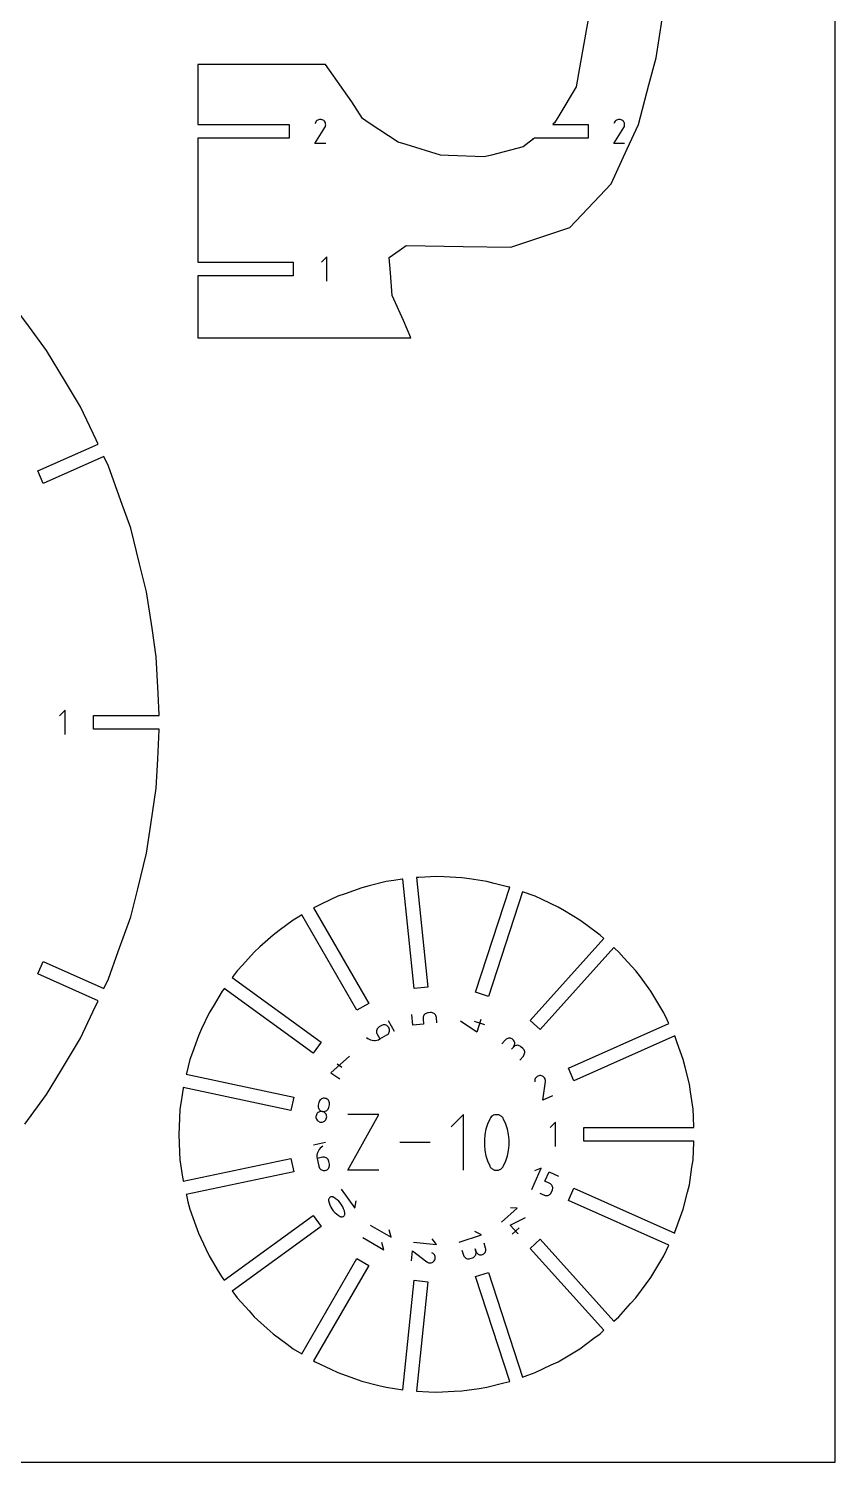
# Model space of a CAD drawing. Extents: x 0 to 800, y 0 to 1200.
# Drawn here: x 666.8 to 800, y 0 to 236.8 of the extents above; entities that cross this region are included whole.
import ezdxf

# ---------------------------------------------------------------- set-up
doc = ezdxf.new("R2010")
doc.units = 0
doc.header["$MEASUREMENT"] = 0
for name, color, linetype in [('annotation', 7, 'Continuous'), ('boundary', 7, 'Continuous'), ('frame', 7, 'Continuous')]:
    doc.layers.add(name, color=color, linetype=linetype)

msp = doc.modelspace()

# ---------------------------------------------------------------- linework, layer by layer
at = {"layer": 'annotation', "color": 1}
for p, q in [((714.17, 221.39), (714.05, 221.17)), ((714.05, 217.83), (715.69, 220.48)), ((714.26, 221.52), (714.17, 221.39)), ((714.37, 221.63), (714.26, 221.52)), ((714.5, 221.72), (714.37, 221.63)), ((714.63, 221.78), (714.5, 221.72)), ((714.78, 221.82), (714.63, 221.78)), ((714.93, 221.83), (714.78, 221.82)), ((715.08, 221.82), (714.93, 221.83)), ((715.24, 221.78), (715.08, 221.82)), ((715.38, 221.72), (715.24, 221.78)), ((715.51, 221.62), (715.38, 221.72)), ((715.38, 221.72), (715.38, 221.72)), ((715.62, 221.51), (715.51, 221.62)), ((715.71, 221.39), (715.62, 221.51)), ((715.69, 220.48), (715.7, 220.49)), ((715.69, 220.48), (715.69, 220.48)), ((715.69, 220.48), (715.69, 220.48)), ((715.69, 220.48), (715.69, 220.48)), ((715.69, 220.48), (715.69, 220.48)), ((715.7, 220.5), (715.77, 220.65)), ((715.7, 220.49), (715.7, 220.5)), ((715.7, 220.5), (715.7, 220.5)), ((715.7, 220.5), (715.7, 220.5)), ((715.7, 220.49), (715.7, 220.49)), ((715.7, 220.49), (715.7, 220.49)), ((715.7, 220.49), (715.7, 220.49)), ((715.77, 221.25), (715.71, 221.39)), ((715.81, 221.1), (715.77, 221.25)), ((715.77, 220.65), (715.81, 220.8)), ((715.82, 220.95), (715.81, 221.1)), ((715.81, 220.8), (715.82, 220.95)), ((763.54, 221.39), (763.43, 221.17)), ((763.43, 217.83), (765.07, 220.48)), ((763.64, 221.52), (763.54, 221.39)), ((763.75, 221.63), (763.64, 221.52)), ((763.87, 221.72), (763.75, 221.63)), ((764.01, 221.78), (763.87, 221.72)), ((764.16, 221.82), (764.01, 221.78)), ((764.31, 221.83), (764.16, 221.82)), ((764.46, 221.82), (764.31, 221.83)), ((764.61, 221.78), (764.46, 221.82)), ((764.76, 221.72), (764.61, 221.78)), ((764.89, 221.62), (764.76, 221.72)), ((764.76, 221.72), (764.76, 221.72)), ((765, 221.51), (764.89, 221.62)), ((765.09, 221.39), (765, 221.51)), ((765.07, 220.48), (765.07, 220.49)), ((765.07, 220.49), (765.08, 220.49)), ((765.07, 220.48), (765.07, 220.48)), ((765.07, 220.48), (765.07, 220.48)), ((765.07, 220.48), (765.07, 220.48)), ((765.07, 220.48), (765.07, 220.48)), ((765.08, 220.5), (765.15, 220.65)), ((765.08, 220.49), (765.08, 220.5)), ((765.08, 220.5), (765.08, 220.5)), ((765.08, 220.5), (765.08, 220.5)), ((765.08, 220.49), (765.08, 220.49)), ((765.08, 220.49), (765.08, 220.49)), ((765.15, 221.25), (765.09, 221.39)), ((765.19, 221.1), (765.15, 221.25)), ((765.15, 220.65), (765.19, 220.8)), ((765.2, 220.95), (765.19, 221.1)), ((765.19, 220.8), (765.2, 220.95)), ((715.82, 217.83), (714.05, 217.83)), ((765.2, 217.83), (763.43, 217.83)), ((716.03, 199.11), (715.14, 198.22)), ((716.03, 195.11), (716.03, 199.11)), ((672.77, 124.22), (671.88, 123.33)), ((672.77, 120.22), (672.77, 124.22)), ((730.22, 72.19), (730.04, 73.96)), ((731.92, 73.58), (731.9, 73.42)), ((731.9, 73.42), (731.9, 73.26)), ((731.97, 73.72), (731.92, 73.58)), ((732.05, 73.85), (731.97, 73.72)), ((732.14, 73.97), (732.05, 73.85)), ((732.26, 74.07), (732.14, 73.97)), ((732.39, 74.15), (732.26, 74.07)), ((732.53, 74.21), (732.39, 74.15)), ((732.69, 74.24), (732.53, 74.21)), ((733.13, 74.29), (732.69, 74.24)), ((732.69, 74.24), (732.69, 74.24)), ((733.29, 74.29), (733.13, 74.29)), ((733.45, 74.26), (733.29, 74.29)), ((733.59, 74.21), (733.45, 74.26)), ((733.72, 74.14), (733.59, 74.21)), ((733.84, 74.04), (733.72, 74.14)), ((733.94, 73.93), (733.84, 74.04)), ((734.02, 73.8), (733.94, 73.93)), ((734.08, 73.65), (734.02, 73.8)), ((734.11, 73.5), (734.08, 73.65)), ((734.2, 72.61), (734.11, 73.5)), ((734.11, 73.5), (734.11, 73.5)), ((724.23, 71.3), (724.21, 71.15)), ((724.21, 71.15), (724.22, 71)), ((724.26, 71.45), (724.23, 71.3)), ((724.33, 71.58), (724.26, 71.45)), ((724.41, 71.71), (724.33, 71.58)), ((724.52, 71.82), (724.41, 71.71)), ((724.65, 71.91), (724.52, 71.82)), ((725.04, 72.13), (724.65, 71.91)), ((724.65, 71.91), (724.65, 71.91)), ((725.18, 72.2), (725.04, 72.13)), ((725.33, 72.24), (725.18, 72.2)), ((725.49, 72.25), (725.33, 72.24)), ((725.64, 72.24), (725.49, 72.25)), ((725.79, 72.2), (725.64, 72.24)), ((725.92, 72.14), (725.79, 72.2)), ((726.05, 72.05), (725.92, 72.14)), ((726.16, 71.94), (726.05, 72.05)), ((726.25, 71.81), (726.16, 71.94)), ((727.19, 71.19), (726.19, 72.93)), ((726.32, 71.66), (726.25, 71.81)), ((726.25, 71.81), (726.25, 71.81)), ((726.25, 70.93), (726.32, 71.06)), ((726.36, 71.51), (726.32, 71.66)), ((726.32, 71.06), (726.36, 71.21)), ((726.37, 71.36), (726.36, 71.51)), ((726.36, 71.21), (726.37, 71.36)), ((731.99, 72.38), (730.22, 72.19)), ((731.9, 73.26), (731.99, 72.38)), ((740.78, 71.04), (738.1, 72.85)), ((742.11, 72.25), (740.42, 72.8)), ((741.47, 73.16), (740.78, 71.04)), ((722.57, 70.2), (722.57, 70.2)), ((722.57, 70.2), (722.78, 70.02)), ((722.78, 70.02), (723, 69.89)), ((723, 69.89), (723.25, 69.78)), ((723.25, 69.78), (723.5, 69.72)), ((723.5, 69.72), (723.76, 69.68)), ((723.76, 69.68), (724.02, 69.69)), ((724.02, 69.69), (724.28, 69.73)), ((724.22, 71), (724.26, 70.85)), ((724.26, 70.85), (724.33, 70.7)), ((724.28, 69.73), (724.53, 69.81)), ((724.33, 70.7), (724.78, 69.93)), ((724.53, 69.81), (724.78, 69.93)), ((724.78, 69.93), (725.93, 70.6)), ((725.93, 70.6), (726.06, 70.69)), ((725.93, 70.6), (725.93, 70.6)), ((726.06, 70.69), (726.17, 70.8)), ((726.17, 70.8), (726.25, 70.93)), ((745.5, 69.78), (744.9, 69.12)), ((745.61, 69.89), (745.5, 69.78)), ((745.75, 69.97), (745.61, 69.89)), ((745.89, 70.03), (745.75, 69.97)), ((746.04, 70.06), (745.89, 70.03)), ((746.19, 70.07), (746.04, 70.06)), ((746.34, 70.05), (746.19, 70.07)), ((746.48, 70.01), (746.34, 70.05)), ((746.62, 69.94), (746.48, 70.01)), ((746.75, 69.84), (746.62, 69.94)), ((746.86, 69.72), (746.75, 69.84)), ((746.75, 69.84), (746.75, 69.84)), ((746.82, 68.59), (746.91, 68.72)), ((746.93, 68.7), (746.82, 68.59)), ((746.94, 69.59), (746.86, 69.72)), ((746.91, 68.72), (746.98, 68.85)), ((747.07, 68.78), (746.93, 68.7)), ((747, 69.45), (746.94, 69.59)), ((746.98, 68.85), (747.03, 69)), ((747.04, 69.3), (747, 69.45)), ((747.03, 69), (747.04, 69.15)), ((747.04, 69.15), (747.04, 69.3)), ((747.21, 68.84), (747.07, 68.78)), ((747.36, 68.87), (747.21, 68.84)), ((747.51, 68.88), (747.36, 68.87)), ((747.66, 68.86), (747.51, 68.88)), ((747.8, 68.82), (747.66, 68.86)), ((747.94, 68.75), (747.8, 68.82)), ((748.07, 68.65), (747.94, 68.75)), ((719.76, 67.08), (716.69, 64.36)), ((746.82, 68.59), (746.52, 68.26)), ((746.52, 68.26), (746.82, 68.59)), ((746.82, 68.59), (746.82, 68.59)), ((747.87, 66.44), (748.47, 67.1)), ((748.4, 68.36), (748.07, 68.65)), ((748.07, 68.65), (748.07, 68.65)), ((748.51, 68.24), (748.4, 68.36)), ((748.47, 67.1), (748.56, 67.23)), ((748.47, 67.1), (748.47, 67.1)), ((748.59, 68.11), (748.51, 68.24)), ((748.56, 67.23), (748.63, 67.37)), ((748.65, 67.97), (748.59, 68.11)), ((748.63, 67.37), (748.68, 67.52)), ((748.69, 67.82), (748.65, 67.97)), ((748.68, 67.52), (748.69, 67.67)), ((748.69, 67.67), (748.69, 67.82)), ((716.69, 64.36), (718.13, 63.32)), ((717.74, 65.81), (718.46, 65.28)), ((750.35, 63.09), (750.34, 62.84)), ((750.39, 63.25), (750.35, 63.09)), ((750.44, 63.4), (750.39, 63.25)), ((750.52, 63.53), (750.44, 63.4)), ((750.62, 63.64), (750.52, 63.53)), ((750.74, 63.74), (750.62, 63.64)), ((750.87, 63.81), (750.74, 63.74)), ((751.02, 63.86), (750.87, 63.81)), ((751.17, 63.89), (751.02, 63.86)), ((751.33, 63.89), (751.17, 63.89)), ((751.49, 63.86), (751.33, 63.89)), ((751.33, 63.89), (751.33, 63.89)), ((751.63, 63.8), (751.49, 63.86)), ((751.76, 63.72), (751.63, 63.8)), ((751.69, 59.8), (752.12, 62.88)), ((751.88, 63.62), (751.76, 63.72)), ((751.97, 63.5), (751.88, 63.62)), ((752.05, 63.37), (751.97, 63.5)), ((752.1, 63.22), (752.05, 63.37)), ((752.12, 63.07), (752.1, 63.22)), ((752.12, 62.91), (752.12, 63.07)), ((752.12, 62.9), (752.12, 62.91)), ((752.12, 62.91), (752.12, 62.91)), ((752.12, 62.89), (752.12, 62.9)), ((752.12, 62.9), (752.12, 62.9)), ((752.12, 62.9), (752.12, 62.9)), ((752.12, 62.88), (752.12, 62.89)), ((752.12, 62.89), (752.12, 62.89)), ((752.12, 62.89), (752.12, 62.89)), ((752.12, 62.89), (752.12, 62.89)), ((752.12, 62.88), (752.12, 62.88)), ((752.12, 62.88), (752.12, 62.88)), ((714.69, 59.44), (714.6, 59)), ((714.74, 59.59), (714.69, 59.44)), ((714.81, 59.73), (714.74, 59.59)), ((714.9, 59.85), (714.81, 59.73)), ((715.02, 59.95), (714.9, 59.85)), ((715.14, 60.03), (715.02, 59.95)), ((715.28, 60.09), (715.14, 60.03)), ((715.43, 60.13), (715.28, 60.09)), ((715.59, 60.14), (715.43, 60.13)), ((715.75, 60.12), (715.59, 60.14)), ((715.9, 60.07), (715.75, 60.12)), ((715.75, 60.12), (715.75, 60.12)), ((716.04, 60), (715.9, 60.07)), ((716.16, 59.91), (716.04, 60)), ((716.26, 59.8), (716.16, 59.91)), ((716.34, 59.67), (716.26, 59.8)), ((716.41, 59.53), (716.34, 59.67)), ((716.44, 59.38), (716.41, 59.53)), ((716.43, 59.07), (716.45, 59.23)), ((716.45, 59.23), (716.44, 59.38)), ((753.31, 60.52), (751.69, 59.8)), ((714.23, 57.26), (714.21, 57.11)), ((714.21, 57.11), (714.22, 56.95)), ((714.22, 56.95), (714.26, 56.8)), ((714.28, 57.42), (714.23, 57.26)), ((714.23, 57.26), (714.23, 57.26)), ((714.35, 57.56), (714.28, 57.42)), ((714.44, 57.68), (714.35, 57.56)), ((714.55, 57.78), (714.44, 57.68)), ((714.68, 57.86), (714.55, 57.78)), ((714.6, 59), (714.58, 58.84)), ((714.58, 58.84), (714.59, 58.69)), ((714.59, 58.69), (714.63, 58.54)), ((714.6, 59), (714.6, 59)), ((714.63, 58.54), (714.69, 58.4)), ((714.82, 57.92), (714.68, 57.86)), ((714.69, 58.4), (714.77, 58.27)), ((714.77, 58.27), (714.87, 58.16)), ((714.97, 57.96), (714.82, 57.92)), ((714.87, 58.16), (714.99, 58.07)), ((715.13, 57.97), (714.97, 57.96)), ((714.99, 58.07), (715.13, 58)), ((715.13, 58), (715.28, 57.95)), ((715.28, 57.95), (715.13, 57.97)), ((715.28, 57.95), (715.28, 57.95)), ((715.28, 57.95), (715.44, 57.93)), ((715.44, 57.9), (715.28, 57.95)), ((715.28, 57.95), (715.28, 57.95)), ((715.44, 57.93), (715.6, 57.94)), ((715.58, 57.83), (715.44, 57.9)), ((715.7, 57.74), (715.58, 57.83)), ((715.6, 57.94), (715.75, 57.98)), ((715.8, 57.63), (715.7, 57.74)), ((715.75, 57.98), (715.89, 58.04)), ((715.88, 57.5), (715.8, 57.63)), ((715.94, 57.36), (715.88, 57.5)), ((715.89, 58.04), (716.02, 58.12)), ((715.92, 56.74), (715.97, 56.89)), ((715.98, 57.21), (715.94, 57.36)), ((715.97, 56.89), (715.99, 57.05)), ((715.97, 56.89), (715.97, 56.89)), ((715.99, 57.05), (715.98, 57.21)), ((716.02, 58.12), (716.13, 58.22)), ((716.13, 58.22), (716.22, 58.34)), ((716.22, 58.34), (716.29, 58.48)), ((716.29, 58.48), (716.34, 58.63)), ((716.34, 58.63), (716.43, 59.07)), ((716.43, 59.07), (716.43, 59.07)), ((719.5, 48.24), (724.61, 57.44)), ((724.61, 57.44), (719.5, 57.44)), ((738.58, 57.44), (736.53, 55.39)), ((738.58, 48.24), (738.58, 57.44)), ((743.03, 56.91), (742.91, 56.71)), ((743.18, 57.07), (743.03, 56.91)), ((743.35, 57.21), (743.18, 57.07)), ((743.54, 57.32), (743.35, 57.21)), ((743.75, 57.39), (743.54, 57.32)), ((743.96, 57.42), (743.75, 57.39)), ((744.18, 57.42), (743.96, 57.42)), ((744.4, 57.38), (744.18, 57.42)), ((744.62, 57.3), (744.4, 57.38)), ((744.7, 57.25), (744.62, 57.3)), ((744.62, 57.3), (744.62, 57.3)), ((744.78, 57.2), (744.7, 57.25)), ((744.86, 57.15), (744.78, 57.2)), ((744.93, 57.09), (744.86, 57.15)), ((745, 57.02), (744.93, 57.09)), ((745.06, 56.95), (745, 57.02)), ((745.11, 56.87), (745.06, 56.95)), ((745.16, 56.79), (745.11, 56.87)), ((714.26, 56.8), (714.32, 56.66)), ((714.32, 56.66), (714.4, 56.54)), ((714.4, 56.54), (714.5, 56.42)), ((714.5, 56.42), (714.62, 56.33)), ((714.62, 56.33), (714.76, 56.26)), ((714.76, 56.26), (714.92, 56.21)), ((714.92, 56.21), (714.92, 56.21)), ((714.92, 56.21), (715.07, 56.19)), ((715.07, 56.19), (715.23, 56.2)), ((715.23, 56.2), (715.38, 56.24)), ((715.38, 56.24), (715.52, 56.3)), ((715.52, 56.3), (715.65, 56.38)), ((715.65, 56.38), (715.76, 56.48)), ((715.76, 56.48), (715.85, 56.6)), ((715.85, 56.6), (715.92, 56.74)), ((742.29, 55.03), (742.12, 54.15)), ((742.56, 55.88), (742.29, 55.03)), ((742.91, 56.71), (742.56, 55.88)), ((742.91, 56.71), (742.91, 56.71)), ((745.21, 56.71), (745.16, 56.79)), ((745.56, 55.88), (745.21, 56.71)), ((745.21, 56.71), (745.21, 56.71)), ((745.83, 55.02), (745.56, 55.88)), ((746.01, 54.15), (745.83, 55.02)), ((753.8, 56.17), (752.91, 55.28)), ((753.8, 52.17), (753.8, 56.17)), ((715.79, 52.83), (713.83, 52.41)), ((715.35, 52.22), (715.12, 52.08)), ((715.35, 52.22), (715.35, 52.22)), ((733.09, 52.84), (728.06, 52.84)), ((742.12, 54.15), (742.03, 53.27)), ((742.03, 53.27), (742.03, 52.39)), ((742.03, 52.39), (742.12, 51.51)), ((746.1, 53.27), (746.01, 54.15)), ((746.01, 51.5), (746.1, 52.39)), ((746.1, 52.39), (746.1, 53.27)), ((714.42, 51), (714.38, 50.74)), ((714.38, 50.74), (714.38, 50.47)), ((714.38, 50.47), (714.42, 50.21)), ((714.5, 51.25), (714.42, 51)), ((715.28, 50.39), (714.42, 50.21)), ((714.42, 50.21), (714.69, 48.9)), ((714.61, 51.48), (714.5, 51.25)), ((714.75, 51.7), (714.61, 51.48)), ((714.92, 51.9), (714.75, 51.7)), ((715.12, 52.08), (714.92, 51.9)), ((715.44, 50.41), (715.28, 50.39)), ((715.6, 50.4), (715.44, 50.41)), ((715.75, 50.37), (715.6, 50.4)), ((715.89, 50.3), (715.75, 50.37)), ((716.01, 50.22), (715.89, 50.3)), ((716.13, 50.12), (716.01, 50.22)), ((716.22, 50), (716.13, 50.12)), ((716.29, 49.86), (716.22, 50)), ((716.34, 49.71), (716.29, 49.86)), ((742.12, 51.51), (742.29, 50.64)), ((742.29, 50.64), (742.56, 49.78)), ((742.56, 49.78), (742.91, 48.95)), ((745.21, 48.95), (745.56, 49.78)), ((745.56, 49.78), (745.83, 50.63)), ((745.83, 50.63), (746.01, 51.5)), ((714.69, 48.9), (714.69, 48.9)), ((714.69, 48.9), (714.74, 48.75)), ((714.74, 48.75), (714.81, 48.61)), ((714.81, 48.61), (714.9, 48.49)), ((714.9, 48.49), (715.02, 48.38)), ((715.02, 48.38), (715.14, 48.3)), ((715.14, 48.3), (715.28, 48.24)), ((715.28, 48.24), (715.43, 48.21)), ((715.43, 48.21), (715.59, 48.2)), ((715.59, 48.2), (715.75, 48.22)), ((715.75, 48.22), (715.9, 48.26)), ((715.75, 48.22), (715.75, 48.22)), ((715.9, 48.26), (716.04, 48.33)), ((716.04, 48.33), (716.16, 48.43)), ((716.16, 48.43), (716.26, 48.54)), ((716.26, 48.54), (716.34, 48.67)), ((716.43, 49.27), (716.34, 49.71)), ((716.34, 49.71), (716.34, 49.71)), ((716.34, 48.67), (716.4, 48.81)), ((716.4, 48.81), (716.44, 48.96)), ((716.45, 49.11), (716.43, 49.27)), ((716.44, 48.96), (716.45, 49.11)), ((724.61, 48.24), (719.5, 48.24)), ((742.91, 48.95), (742.91, 48.95)), ((742.91, 48.95), (742.95, 48.87)), ((742.95, 48.87), (743.01, 48.79)), ((743.01, 48.79), (743.06, 48.71)), ((743.06, 48.71), (743.12, 48.64)), ((743.12, 48.64), (743.19, 48.57)), ((743.19, 48.57), (743.26, 48.51)), ((743.26, 48.51), (743.34, 48.46)), ((743.34, 48.46), (743.42, 48.4)), ((743.42, 48.4), (743.51, 48.36)), ((743.51, 48.36), (743.51, 48.36)), ((743.51, 48.36), (743.72, 48.28)), ((743.72, 48.28), (743.94, 48.24)), ((743.94, 48.24), (744.16, 48.24)), ((744.16, 48.24), (744.37, 48.27)), ((744.37, 48.27), (744.58, 48.35)), ((744.58, 48.35), (744.77, 48.45)), ((744.77, 48.45), (744.94, 48.59)), ((744.94, 48.59), (745.09, 48.76)), ((745.09, 48.76), (745.21, 48.95)), ((745.21, 48.95), (745.21, 48.95)), ((749.86, 45.06), (751.42, 48.57)), ((751.42, 48.57), (750.3, 48.14)), ((752.04, 46.42), (752.74, 47.98)), ((752.74, 47.98), (754.3, 47.29)), ((718.38, 45.11), (720.64, 41.99)), ((752.82, 46.07), (752.04, 46.42)), ((752.96, 46), (752.82, 46.07)), ((753.07, 45.91), (752.96, 46)), ((753.17, 45.79), (753.07, 45.91)), ((753.24, 45.67), (753.17, 45.79)), ((753.3, 45.53), (753.24, 45.67)), ((753.26, 44.95), (753.3, 45.1)), ((753.32, 45.39), (753.3, 45.53)), ((753.3, 45.1), (753.33, 45.24)), ((753.33, 45.24), (753.32, 45.39)), ((716.31, 43.42), (716.3, 43.33)), ((716.3, 43.33), (716.31, 43.23)), ((716.34, 43.51), (716.31, 43.42)), ((716.31, 43.23), (716.31, 43.23)), ((716.31, 43.23), (716.4, 42.87)), ((716.38, 43.59), (716.34, 43.51)), ((716.43, 43.67), (716.38, 43.59)), ((716.4, 42.87), (716.52, 42.51)), ((716.49, 43.73), (716.43, 43.67)), ((716.57, 43.79), (716.49, 43.73)), ((716.65, 43.83), (716.57, 43.79)), ((716.74, 43.85), (716.65, 43.83)), ((716.78, 43.86), (716.74, 43.85)), ((716.74, 43.85), (716.74, 43.85)), ((716.82, 43.86), (716.78, 43.86)), ((716.86, 43.86), (716.82, 43.86)), ((716.9, 43.86), (716.86, 43.86)), ((716.94, 43.85), (716.9, 43.86)), ((716.98, 43.84), (716.94, 43.85)), ((717.02, 43.83), (716.98, 43.84)), ((717.06, 43.82), (717.02, 43.83)), ((717.09, 43.8), (717.06, 43.82)), ((717.41, 43.6), (717.09, 43.8)), ((717.09, 43.8), (717.09, 43.8)), ((717.71, 43.38), (717.41, 43.6)), ((717.99, 43.13), (717.71, 43.38)), ((718.23, 42.85), (717.99, 43.13)), ((718.45, 42.55), (718.23, 42.85)), ((720.64, 41.99), (720.83, 43.19)), ((751.18, 44.48), (751.96, 44.13)), ((751.96, 44.13), (751.96, 44.13)), ((751.96, 44.13), (752.1, 44.08)), ((752.1, 44.08), (752.25, 44.06)), ((752.25, 44.06), (752.4, 44.06)), ((752.4, 44.06), (752.54, 44.09)), ((752.54, 44.09), (752.68, 44.14)), ((752.68, 44.14), (752.8, 44.22)), ((752.8, 44.22), (752.91, 44.31)), ((752.91, 44.31), (753.01, 44.43)), ((753.01, 44.43), (753.08, 44.56)), ((753.08, 44.56), (753.26, 44.95)), ((753.26, 44.95), (753.26, 44.95)), ((716.52, 42.51), (716.67, 42.17)), ((716.67, 42.17), (716.86, 41.85)), ((716.86, 41.85), (717.07, 41.55)), ((717.07, 41.55), (717.32, 41.28)), ((717.32, 41.28), (717.6, 41.03)), ((717.6, 41.03), (717.9, 40.8)), ((717.9, 40.8), (718.22, 40.61)), ((718.22, 40.61), (718.22, 40.61)), ((718.22, 40.61), (718.26, 40.59)), ((718.26, 40.59), (718.29, 40.58)), ((718.29, 40.58), (718.33, 40.56)), ((718.33, 40.56), (718.37, 40.55)), ((718.37, 40.55), (718.41, 40.55)), ((718.41, 40.55), (718.45, 40.55)), ((718.64, 42.23), (718.45, 42.55)), ((718.45, 40.55), (718.49, 40.55)), ((718.49, 40.55), (718.53, 40.55)), ((718.53, 40.55), (718.56, 40.55)), ((718.56, 40.55), (718.66, 40.58)), ((718.56, 40.55), (718.56, 40.55)), ((718.79, 41.89), (718.64, 42.23)), ((718.66, 40.58), (718.74, 40.62)), ((718.74, 40.62), (718.82, 40.67)), ((718.91, 41.54), (718.79, 41.89)), ((718.82, 40.67), (718.88, 40.74)), ((718.88, 40.74), (718.93, 40.81)), ((719, 41.17), (718.91, 41.54)), ((718.93, 40.81), (718.97, 40.9)), ((718.97, 40.9), (719, 40.98)), ((719.01, 41.08), (719, 41.17)), ((719, 41.17), (719, 41.17)), ((719, 40.98), (719.01, 41.08)), ((744.87, 39.65), (747.45, 41.97)), ((746.31, 39.2), (748.83, 40.43)), ((747.45, 41.97), (746.36, 42.03)), ((723.16, 39.18), (726.63, 37.18)), ((726.63, 37.18), (726.3, 38.39)), ((741.54, 37.58), (740.46, 38.12)), ((747.6, 37.76), (746.31, 39.2)), ((746.64, 37.68), (747.79, 38.71)), ((721.97, 37.11), (725.43, 35.11)), ((725.43, 35.11), (725.11, 36.32)), ((730.33, 36.39), (734.15, 35.99)), ((734.15, 35.99), (733.39, 36.93)), ((737.89, 36.39), (741.54, 37.58)), ((742.24, 35.39), (741.98, 36.2)), ((730, 33.26), (730.18, 34.96)), ((730.18, 34.96), (732.54, 33.12)), ((733.56, 34.49), (733.36, 34.62)), ((733.53, 33.09), (733.65, 33.18)), ((733.68, 34.39), (733.56, 34.49)), ((733.65, 33.18), (733.75, 33.29)), ((733.77, 34.27), (733.68, 34.39)), ((733.75, 33.29), (733.83, 33.43)), ((733.75, 33.29), (733.75, 33.29)), ((733.84, 34.14), (733.77, 34.27)), ((733.83, 33.43), (733.88, 33.57)), ((733.89, 34), (733.84, 34.14)), ((733.88, 33.57), (733.91, 33.71)), ((733.91, 33.86), (733.89, 34)), ((733.91, 33.71), (733.91, 33.86)), ((738.33, 35.02), (738.59, 34.21)), ((738.59, 34.21), (738.59, 34.21)), ((738.59, 34.21), (738.66, 34.07)), ((738.66, 34.07), (738.74, 33.94)), ((738.74, 33.94), (738.84, 33.83)), ((738.84, 33.83), (738.96, 33.75)), ((738.96, 33.75), (739.08, 33.68)), ((739.08, 33.68), (739.22, 33.64)), ((739.22, 33.64), (739.37, 33.62)), ((739.37, 33.62), (739.52, 33.63)), ((739.52, 33.63), (739.67, 33.66)), ((739.67, 33.66), (740.07, 33.79)), ((740.07, 33.79), (740.22, 33.85)), ((740.07, 33.79), (740.07, 33.79)), ((740.22, 33.85), (740.34, 33.93)), ((740.34, 33.93), (740.45, 34.04)), ((740.45, 34.04), (740.53, 34.15)), ((740.62, 34.87), (740.49, 35.27)), ((740.49, 35.27), (740.62, 34.87)), ((740.53, 34.15), (740.6, 34.28)), ((740.6, 34.28), (740.64, 34.42)), ((740.66, 34.72), (740.62, 34.87)), ((740.62, 34.87), (740.62, 34.87)), ((740.62, 34.87), (740.68, 34.72)), ((740.64, 34.42), (740.66, 34.57)), ((740.66, 34.57), (740.66, 34.72)), ((740.68, 34.72), (740.76, 34.6)), ((740.76, 34.6), (740.87, 34.49)), ((740.87, 34.49), (740.98, 34.41)), ((740.98, 34.41), (741.11, 34.34)), ((741.11, 34.34), (741.25, 34.3)), ((741.25, 34.3), (741.4, 34.28)), ((741.4, 34.28), (741.55, 34.28)), ((741.55, 34.28), (741.7, 34.32)), ((741.7, 34.32), (741.84, 34.38)), ((741.7, 34.32), (741.7, 34.32)), ((741.84, 34.38), (741.96, 34.46)), ((741.96, 34.46), (742.07, 34.56)), ((742.07, 34.56), (742.16, 34.68)), ((742.16, 34.68), (742.22, 34.81)), ((742.22, 34.81), (742.27, 34.95)), ((742.28, 35.24), (742.24, 35.39)), ((742.27, 34.95), (742.28, 35.09)), ((742.28, 35.09), (742.28, 35.24)), ((732.54, 33.12), (732.54, 33.12)), ((732.54, 33.12), (732.54, 33.12)), ((732.54, 33.12), (732.54, 33.12)), ((732.54, 33.12), (732.54, 33.12)), ((732.54, 33.12), (732.55, 33.12)), ((732.55, 33.12), (732.55, 33.12)), ((732.55, 33.12), (732.55, 33.11)), ((732.55, 33.11), (732.55, 33.11)), ((732.55, 33.11), (732.56, 33.11)), ((732.56, 33.11), (732.56, 33.11)), ((732.56, 33.11), (732.56, 33.11)), ((732.56, 33.11), (732.69, 33.03)), ((732.69, 33.03), (732.83, 32.98)), ((732.83, 32.98), (732.98, 32.95)), ((732.98, 32.95), (733.12, 32.95)), ((733.12, 32.95), (733.27, 32.97)), ((733.27, 32.97), (733.4, 33.02)), ((733.4, 33.02), (733.53, 33.09))]:
    msp.add_line(p, q, dxfattribs=at)
at = {"layer": 'boundary', "color": 5}
for p, q in [((770.39, 231.99), (771.88, 241.63)), ((759.71, 241.44), (757.73, 230.33)), ((703.07, 230.91), (694.7, 230.91)), ((694.7, 230.91), (694.7, 221.9)), ((705.63, 230.91), (703.07, 230.91)), ((708.27, 230.91), (705.63, 230.91)), ((715.8, 230.91), (708.27, 230.91)), ((720.14, 224.73), (715.8, 230.91)), ((757.73, 230.33), (757.17, 227.18)), ((769.21, 227.52), (770.39, 231.99)), ((767.47, 220.98), (769.21, 227.52)), ((757.17, 227.18), (754.32, 222.42)), ((721.89, 221.95), (720.14, 224.73)), ((694.7, 221.9), (694.7, 220.96)), ((694.7, 220.96), (709.81, 220.96)), ((709.81, 220.96), (709.81, 218.71)), ((722.99, 221.22), (721.89, 221.95)), ((727.79, 218.06), (722.99, 221.22)), ((753.38, 221.08), (753.36, 220.96)), ((753.36, 220.96), (759.19, 220.96)), ((753.62, 221.27), (753.38, 221.08)), ((754.32, 222.42), (753.62, 221.27)), ((759.19, 220.96), (759.19, 218.71)), ((765.62, 216.96), (767.47, 220.98)), ((709.81, 218.71), (694.7, 218.71)), ((694.7, 218.71), (694.7, 215.86)), ((729.09, 217.66), (727.79, 218.06)), ((749.42, 218.07), (748.43, 217.31)), ((750.1, 218.58), (749.42, 218.07)), ((750.1, 218.71), (750.09, 218.71)), ((750.09, 218.71), (750.1, 218.58)), ((750.26, 218.71), (750.1, 218.58)), ((750.1, 218.58), (750.1, 218.71)), ((759.19, 218.71), (750.26, 218.71)), ((694.7, 215.86), (694.7, 209.81)), ((734.8, 215.91), (729.09, 217.66)), ((736.13, 215.85), (734.8, 215.91)), ((741.98, 215.62), (736.13, 215.85)), ((743.19, 215.94), (741.98, 215.62)), ((748.43, 217.31), (743.19, 215.94)), ((762.96, 211.19), (765.62, 216.96)), ((760.13, 208.18), (762.96, 211.19)), ((694.7, 209.81), (694.7, 200.8)), ((756.17, 203.97), (760.13, 208.18)), ((752.02, 202.58), (756.17, 203.97)), ((746.42, 200.7), (752.02, 202.58)), ((694.7, 200.8), (694.7, 198.23)), ((726.3, 198.99), (727.97, 200.17)), ((726.5, 196.5), (726.3, 198.99)), ((727.97, 200.17), (729.14, 200.99)), ((729.14, 200.99), (738.55, 200.83)), ((738.55, 200.83), (746.42, 200.7)), ((694.7, 198.23), (710.46, 198.23)), ((710.46, 198.23), (710.46, 195.98)), ((710.46, 195.98), (694.7, 195.98)), ((694.7, 195.98), (694.7, 191.78)), ((726.8, 192.75), (726.5, 196.5)), ((666.88, 187.52), (663.26, 192.4)), ((728.69, 188.63), (726.8, 192.75)), ((694.7, 191.78), (694.7, 185.74)), ((669.73, 183.68), (666.88, 187.52)), ((729.88, 185.74), (728.69, 188.63)), ((694.7, 185.74), (707.82, 185.74)), ((707.82, 185.74), (712.56, 185.74)), ((712.56, 185.74), (715.3, 185.74)), ((715.3, 185.74), (729.88, 185.74)), ((672.85, 178.47), (669.73, 183.68)), ((675.31, 174.37), (672.85, 178.47)), ((677.91, 168.88), (675.31, 174.37)), ((668.26, 163.75), (678.23, 168.19)), ((678.18, 168.3), (677.91, 168.88)), ((678.23, 168.19), (678.18, 168.3)), ((679.19, 166.15), (669.18, 161.69)), ((679.95, 164.55), (679.19, 166.15)), ((669.18, 161.69), (668.26, 163.75)), ((682, 158.84), (679.95, 164.55)), ((683.61, 154.33), (682, 158.84)), ((685.08, 148.44), (683.61, 154.33)), ((686.25, 143.8), (685.08, 148.44)), ((687.14, 137.79), (686.25, 143.8)), ((687.84, 133.06), (687.14, 137.79)), ((688.14, 127), (687.84, 133.06)), ((688.31, 123.47), (688.14, 127)), ((677.45, 121.09), (677.45, 123.34)), ((677.45, 123.34), (688.32, 123.34)), ((688.32, 123.34), (688.31, 123.47)), ((688.32, 121.09), (677.45, 121.09)), ((688.08, 116.15), (688.31, 120.97)), ((688.31, 120.97), (688.32, 121.09)), ((687.84, 111.37), (688.08, 116.15)), ((686.95, 105.37), (687.84, 111.37)), ((686.25, 100.63), (686.95, 105.37)), ((684.77, 94.74), (686.25, 100.63)), ((683.61, 90.1), (684.77, 94.74)), ((721.77, 94.91), (719.02, 93.93)), ((722.99, 95.22), (721.77, 94.91)), ((725.82, 95.93), (722.99, 95.22)), ((727.07, 96.12), (725.82, 95.93)), ((728.44, 96.32), (727.07, 96.12)), ((728.57, 96.34), (728.44, 96.32)), ((730.46, 78.27), (728.57, 96.34)), ((730.93, 96.59), (730.8, 96.58)), ((730.8, 96.58), (732.7, 78.5)), ((731.22, 96.6), (730.93, 96.59)), ((734.13, 96.75), (731.22, 96.6)), ((735.39, 96.69), (734.13, 96.75)), ((738.3, 96.54), (735.39, 96.69)), ((739.55, 96.36), (738.3, 96.54)), ((742.44, 95.93), (739.55, 96.36)), ((740.58, 77.67), (746.21, 94.98)), ((743.66, 95.62), (742.44, 95.93)), ((746.09, 95.02), (743.66, 95.62)), ((746.21, 94.98), (746.09, 95.02)), ((717.83, 93.51), (715.2, 92.26)), ((719.02, 93.93), (717.83, 93.51)), ((748.34, 94.25), (742.72, 76.97)), ((750.42, 93.51), (748.34, 94.25)), ((751.57, 92.97), (750.42, 93.51)), ((754.2, 91.72), (751.57, 92.97)), ((681.56, 84.39), (683.61, 90.1)), ((711.56, 90.22), (710.47, 89.57)), ((711.9, 90.43), (711.56, 90.22)), ((720.98, 74.69), (711.9, 90.43)), ((713.93, 91.65), (713.83, 91.58)), ((713.83, 91.58), (722.93, 75.81)), ((714.06, 91.72), (713.93, 91.65)), ((715.2, 92.26), (714.06, 91.72)), ((755.28, 91.07), (754.2, 91.72)), ((757.79, 89.57), (755.28, 91.07)), ((708.13, 87.84), (707.12, 87.08)), ((710.47, 89.57), (708.13, 87.84)), ((758.8, 88.82), (757.79, 89.57)), ((761.14, 87.08), (758.8, 88.82)), ((707.12, 87.08), (704.96, 85.13)), ((749.57, 73), (761.75, 86.53)), ((761.75, 86.53), (761.14, 87.08)), ((679.95, 79.88), (681.56, 84.39)), ((704.02, 84.28), (702.06, 82.12)), ((704.96, 85.13), (704.02, 84.28)), ((763.42, 85.02), (751.25, 71.5)), ((763.51, 84.93), (763.42, 85.02)), ((764.24, 84.28), (763.51, 84.93)), ((765.09, 83.34), (764.24, 84.28)), ((767.04, 81.18), (765.09, 83.34)), ((668.26, 80.68), (669.18, 82.74)), ((678.23, 76.25), (668.26, 80.68)), ((669.18, 82.74), (679.19, 78.28)), ((701.21, 81.18), (700.39, 80.07)), ((702.06, 82.12), (701.21, 81.18)), ((767.8, 80.17), (767.04, 81.18)), ((679.19, 78.28), (679.25, 78.39)), ((679.25, 78.39), (679.95, 79.88)), ((698.98, 78.16), (698.72, 77.82)), ((699.05, 78.26), (698.98, 78.16)), ((713.78, 67.56), (699.05, 78.26)), ((700.39, 80.07), (715.1, 69.38)), ((732.7, 78.5), (730.46, 78.27)), ((769.53, 77.82), (767.8, 80.17)), ((677.36, 74.39), (678.18, 76.13)), ((678.18, 76.13), (678.23, 76.25)), ((698.72, 77.82), (697.23, 75.32)), ((722.93, 75.81), (720.98, 74.69)), ((742.72, 76.97), (740.58, 77.67)), ((770.18, 76.74), (769.53, 77.82)), ((771.68, 74.24), (770.18, 76.74)), ((675.31, 70.07), (677.36, 74.39)), ((696.58, 74.24), (695.33, 71.6)), ((697.23, 75.32), (696.58, 74.24)), ((772.22, 73.1), (771.68, 74.24)), ((695.33, 71.6), (694.79, 70.46)), ((751.25, 71.5), (749.57, 73)), ((755.91, 65.1), (772.51, 72.49)), ((772.46, 72.6), (772.22, 73.1)), ((772.51, 72.49), (772.46, 72.6)), ((672.19, 64.86), (675.31, 70.07)), ((694.79, 70.46), (693.81, 67.72)), ((715.1, 69.38), (713.78, 67.56)), ((773.47, 70.45), (756.83, 63.04)), ((773.89, 69.27), (773.47, 70.45)), ((774.88, 66.53), (773.89, 69.27)), ((693.38, 66.53), (692.81, 64.23)), ((693.81, 67.72), (693.38, 66.53)), ((775.18, 65.3), (774.88, 66.53)), ((669.73, 60.75), (672.19, 64.86)), ((692.81, 64.23), (692.78, 64.11)), ((692.78, 64.11), (710.55, 60.33)), ((756.83, 63.04), (755.91, 65.1)), ((775.89, 62.47), (775.18, 65.3)), ((692.26, 61.79), (691.94, 59.59)), ((692.28, 61.91), (692.26, 61.79)), ((710.08, 58.13), (692.28, 61.91)), ((776.08, 61.22), (775.89, 62.47)), ((666.11, 55.88), (669.73, 60.75)), ((691.94, 59.59), (691.75, 58.34)), ((710.55, 60.33), (710.08, 58.13)), ((776.5, 58.34), (776.08, 61.22)), ((691.75, 58.34), (691.61, 55.43)), ((776.57, 57.08), (776.5, 58.34)), ((776.65, 55.29), (776.57, 57.08)), ((691.61, 55.43), (691.55, 54.17)), ((758.48, 53.04), (758.48, 55.29)), ((758.48, 55.29), (776.65, 55.29)), ((691.55, 54.17), (691.69, 51.26)), ((776.65, 53.04), (758.48, 53.04)), ((776.5, 49.99), (776.65, 52.91)), ((776.65, 52.92), (776.65, 53.04)), ((776.65, 52.91), (776.65, 52.92)), ((691.69, 51.26), (691.75, 49.99)), ((691.75, 49.99), (692.18, 47.11)), ((692.28, 46.42), (710.08, 50.21)), ((710.08, 50.21), (710.55, 48.01)), ((776.32, 48.74), (776.5, 49.99)), ((710.55, 48.01), (692.78, 44.23)), ((775.89, 45.86), (776.32, 48.74)), ((692.18, 47.11), (692.26, 46.55)), ((692.26, 46.55), (692.28, 46.42)), ((755.91, 43.24), (756.83, 45.29)), ((756.83, 45.29), (773.47, 37.88)), ((775.58, 44.63), (775.89, 45.86)), ((692.78, 44.23), (692.81, 44.11)), ((692.81, 44.11), (693.07, 43.03)), ((693.07, 43.03), (693.38, 41.81)), ((772.51, 35.85), (755.91, 43.24)), ((774.88, 41.81), (775.58, 44.63)), ((693.38, 41.81), (694.36, 39.06)), ((699.05, 30.07), (713.78, 40.77)), ((713.78, 40.77), (715.1, 38.95)), ((773.51, 38), (774.45, 40.62)), ((774.45, 40.62), (774.88, 41.81)), ((694.36, 39.06), (694.79, 37.87)), ((715.1, 38.95), (700.39, 28.26)), ((773.47, 37.88), (773.51, 38)), ((694.79, 37.87), (696.04, 35.24)), ((749.57, 35.33), (751.25, 36.84)), ((751.25, 36.84), (763.42, 23.32)), ((771.68, 34.1), (772.51, 35.85)), ((696.04, 35.24), (696.58, 34.1)), ((696.58, 34.1), (698.07, 31.6)), ((711.9, 17.91), (720.98, 33.65)), ((720.98, 33.65), (722.93, 32.52)), ((761.75, 21.81), (749.57, 35.33)), ((771.03, 33.01), (771.68, 34.1)), ((698.07, 31.6), (698.72, 30.51)), ((722.93, 32.52), (713.83, 16.75)), ((740.58, 30.67), (742.72, 31.37)), ((742.72, 31.37), (748.34, 14.08)), ((769.53, 30.51), (771.03, 33.01)), ((698.72, 30.51), (698.98, 30.17)), ((698.98, 30.17), (699.05, 30.07)), ((728.57, 12), (730.46, 30.07)), ((730.46, 30.07), (732.7, 29.83)), ((732.7, 29.83), (730.8, 11.75)), ((746.21, 13.35), (740.58, 30.67)), ((767.04, 27.15), (768.78, 29.5)), ((768.78, 29.5), (769.53, 30.51)), ((700.39, 28.26), (700.46, 28.17)), ((700.46, 28.17), (701.21, 27.16)), ((701.21, 27.16), (703.17, 25)), ((764.24, 24.06), (766.19, 26.22)), ((766.19, 26.22), (767.04, 27.15)), ((703.17, 25), (704.02, 24.06)), ((704.02, 24.06), (706.18, 22.1)), ((763.42, 23.32), (764.24, 24.06)), ((706.18, 22.1), (707.12, 21.25)), ((761.14, 21.25), (761.66, 21.72)), ((761.66, 21.72), (761.75, 21.81)), ((707.12, 21.25), (709.46, 19.52)), ((709.46, 19.52), (710.47, 18.76)), ((757.78, 18.76), (760.13, 20.5)), ((760.13, 20.5), (761.14, 21.25)), ((710.47, 18.76), (711.9, 17.91)), ((713.83, 16.75), (714.06, 16.62)), ((714.06, 16.62), (716.69, 15.37)), ((753.06, 16.08), (754.2, 16.62)), ((754.2, 16.62), (756.7, 18.11)), ((756.7, 18.11), (757.78, 18.76)), ((716.69, 15.37), (717.83, 14.83)), ((717.83, 14.83), (720.58, 13.85)), ((748.34, 14.08), (749.23, 14.4)), ((749.23, 14.4), (750.42, 14.83)), ((750.42, 14.83), (753.06, 16.08)), ((720.58, 13.85), (721.77, 13.42)), ((721.77, 13.42), (724.6, 12.71)), ((724.6, 12.71), (725.82, 12.41)), ((725.82, 12.41), (728.57, 12)), ((738.3, 11.79), (741.19, 12.22)), ((741.19, 12.22), (742.44, 12.41)), ((742.44, 12.41), (745.26, 13.11)), ((745.26, 13.11), (746.21, 13.35)), ((730.8, 11.75), (732.87, 11.65)), ((732.87, 11.65), (734.13, 11.59)), ((734.13, 11.59), (737.04, 11.73)), ((737.04, 11.73), (738.3, 11.79))]:
    msp.add_line(p, q, dxfattribs=at)
at = {"layer": 'frame', "color": 5}
for p, q in [((800, 0), (800, 1200)), ((0, 0), (800, 0))]:
    msp.add_line(p, q, dxfattribs=at)

doc.saveas('drawing.dxf')
